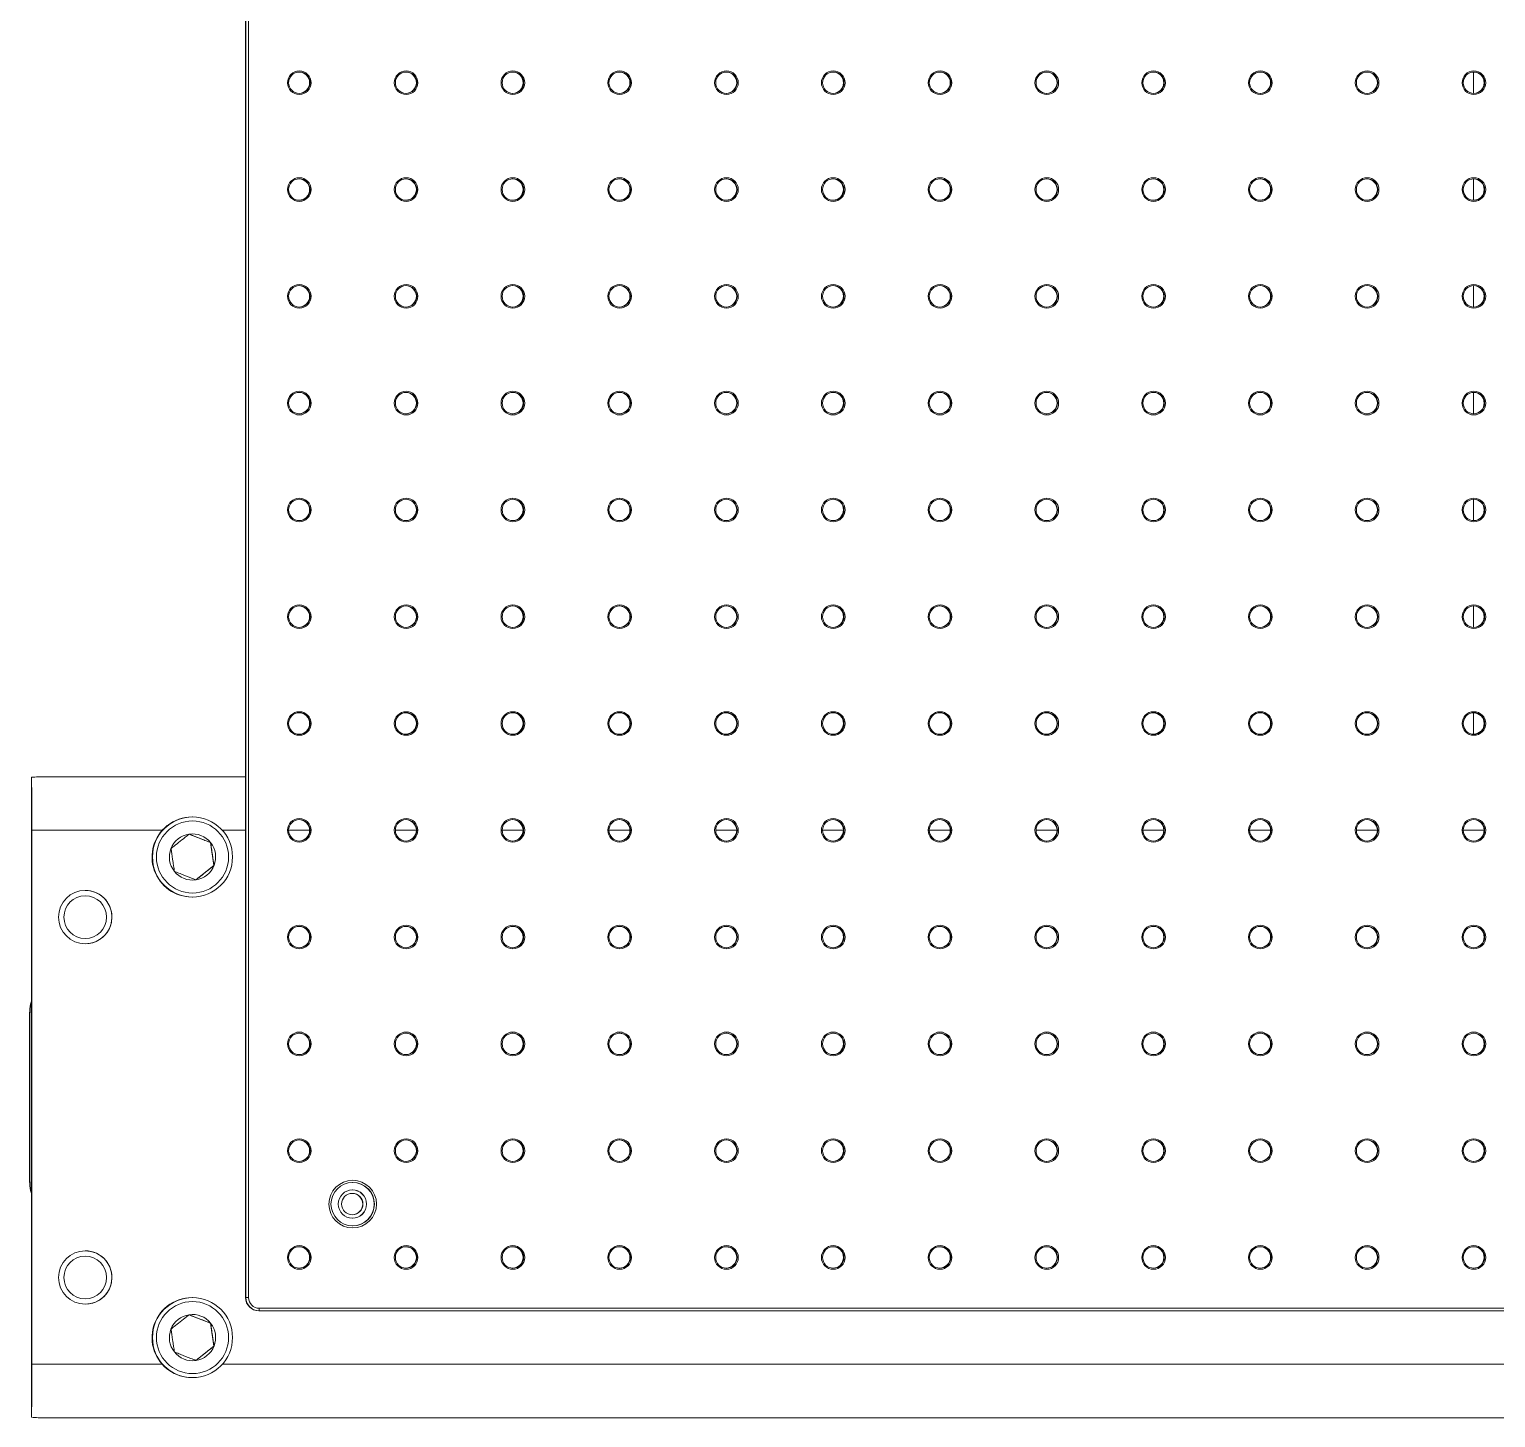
# Model space of a CAD drawing. Header units: millimetres. Extents: x -2048 to 999, y -438 to 438.
# Drawn here: x -2048.3 to -1699.5, y -330.2 to 0 of the extents above; entities that cross this region are included whole.
import ezdxf

# ---------------------------------------------------------------- set-up
doc = ezdxf.new("R2010")
doc.units = ezdxf.units.MM
doc.layers.add('LGV', color=4, linetype='Continuous')

msp = doc.modelspace()

# ---------------------------------------------------------------- linework, layer by layer
at = {"layer": 'LGV', "linetype": 'Continuous', "lineweight": 15}
for p, q in [((-1996.84, 301.62), (-1996.84, -301.63)), ((-1996.74, 301.62), (-1996.74, -301.63)), ((-1996.1, -301.63), (-1996.1, 301.62)), ((-1704.76, -10.15), (-1704.76, -15.25)), ((-1704.76, -35.55), (-1704.76, -40.65)), ((-1704.76, -60.95), (-1704.76, -66.05)), ((-1704.76, -86.35), (-1704.76, -91.45)), ((-1704.76, -111.75), (-1704.76, -116.85)), ((-1704.76, -137.15), (-1704.76, -142.25)), ((-1704.76, -162.55), (-1704.76, -167.65)), ((-2046.16, -177.8), (-2003.31, -177.8)), ((-2003.31, -177.8), (-1996.84, -177.8)), ((-2047.74, -177.9), (-2047.74, -184.35)), ((-2009.44, -187.32), (-2009.54, -187.32)), ((-2047.7, -190.5), (-2047.7, -317.5)), ((-2047.65, -190.5), (-2047.65, -317.5)), ((-2016.64, -190.5), (-2047.65, -190.5)), ((-2005.2, -193.42), (-2010.31, -191.41)), ((-1996.84, -190.5), (-2002.35, -190.5)), ((-1981.59, -190.5), (-1986.59, -190.5)), ((-1956.19, -190.5), (-1961.19, -190.5)), ((-1930.8, -190.5), (-1935.79, -190.5)), ((-1905.4, -190.5), (-1910.39, -190.5)), ((-1880, -190.5), (-1885, -190.5)), ((-1854.6, -190.5), (-1859.6, -190.5)), ((-1829.2, -190.5), (-1834.2, -190.5)), ((-1803.8, -190.5), (-1808.8, -190.5)), ((-1778.4, -190.5), (-1783.4, -190.5)), ((-1753, -190.5), (-1758, -190.5)), ((-1727.6, -190.5), (-1732.6, -190.5)), ((-1702.2, -190.5), (-1707.2, -190.5)), ((-2005.2, -193.42), (-2005.13, -193.42)), ((-2004.38, -198.86), (-2005.2, -193.42)), ((-2008.68, -202.29), (-2004.38, -198.86)), ((-2004.38, -198.86), (-2004.32, -198.86)), ((-2009.54, -206.38), (-2009.44, -206.38)), ((-2048.17, -235), (-2048.25, -235)), ((-2048.25, -235), (-2048.25, -273)), ((-2048.17, -273), (-2048.17, -235)), ((-2048.17, -273), (-2048.25, -273)), ((-2009.44, -301.63), (-2009.54, -301.63)), ((-1996.74, -301.63), (-1996.84, -301.63)), ((-1996.1, -301.63), (-1996.74, -301.63)), ((-2005.2, -307.72), (-2010.31, -305.71)), ((-1993.67, -304.8), (-1993.57, -304.8)), ((-1993.57, -304.8), (-1993.56, -304.17)), ((-1993.57, -304.8), (-1390.34, -304.8)), ((-1390.33, -304.17), (-1993.56, -304.17)), ((-2005.2, -307.72), (-2005.13, -307.72)), ((-2004.38, -313.16), (-2005.2, -307.72)), ((-2008.68, -316.59), (-2004.38, -313.16)), ((-2004.38, -313.16), (-2004.32, -313.16)), ((-2047.65, -317.5), (-2016.64, -317.5)), ((-2009.54, -320.68), (-2009.44, -320.68)), ((-2002.35, -317.5), (-1356.26, -317.5)), ((-2047.74, -323.65), (-2047.74, -330.1)), ((-2003.31, -330.2), (-2046.16, -330.2)), ((-1355.63, -330.2), (-2003.31, -330.2))]:
    msp.add_line(p, q, dxfattribs=at)
at = {"layer": 'LGV', "linetype": 'Continuous', "lineweight": 15, "flags": 128}
for points in [[(-2047.7, -231.17), (-2048.03, -232.9), (-2048.17, -235)], [(-2048.17, -273), (-2048.03, -275.1), (-2047.7, -276.83)]]:
    msp.add_lwpolyline(points, dxfattribs=at)
at = {"layer": 'LGV', "linetype": 'Continuous', "lineweight": 15}
for centre, radius in [((-1984.04, -12.7), 2.81), ((-1984.04, -12.7), 2.55), ((-1958.64, -12.7), 2.81), ((-1958.64, -12.7), 2.55), ((-1933.24, -12.7), 2.81), ((-1933.24, -12.7), 2.55), ((-1907.84, -12.7), 2.81), ((-1907.84, -12.7), 2.55), ((-1882.44, -12.7), 2.81), ((-1882.44, -12.7), 2.55), ((-1857.04, -12.7), 2.81), ((-1857.04, -12.7), 2.55), ((-1831.64, -12.7), 2.81), ((-1831.65, -12.7), 2.55), ((-1806.24, -12.7), 2.81), ((-1806.25, -12.7), 2.55), ((-1780.84, -12.7), 2.81), ((-1780.85, -12.7), 2.55), ((-1755.45, -12.7), 2.81), ((-1755.45, -12.7), 2.55), ((-1730.05, -12.7), 2.81), ((-1730.05, -12.7), 2.55), ((-1704.65, -12.7), 2.81), ((-1704.65, -12.7), 2.55), ((-1984.04, -38.1), 2.81), ((-1984.04, -38.1), 2.55), ((-1958.64, -38.1), 2.81), ((-1958.64, -38.1), 2.55), ((-1933.24, -38.1), 2.81), ((-1933.24, -38.1), 2.55), ((-1907.84, -38.1), 2.81), ((-1907.84, -38.1), 2.55), ((-1882.44, -38.1), 2.81), ((-1882.44, -38.1), 2.55), ((-1857.04, -38.1), 2.81), ((-1857.04, -38.1), 2.55), ((-1831.64, -38.1), 2.81), ((-1831.65, -38.1), 2.55), ((-1806.24, -38.1), 2.81), ((-1806.25, -38.1), 2.55), ((-1780.84, -38.1), 2.81), ((-1780.85, -38.1), 2.55), ((-1755.45, -38.1), 2.81), ((-1755.45, -38.1), 2.55), ((-1730.05, -38.1), 2.81), ((-1730.05, -38.1), 2.55), ((-1704.65, -38.1), 2.81), ((-1704.65, -38.1), 2.55), ((-1984.04, -63.5), 2.81), ((-1984.04, -63.5), 2.55), ((-1958.64, -63.5), 2.81), ((-1958.64, -63.5), 2.55), ((-1933.24, -63.5), 2.81), ((-1933.24, -63.5), 2.55), ((-1907.84, -63.5), 2.81), ((-1907.84, -63.5), 2.55), ((-1882.44, -63.5), 2.81), ((-1882.44, -63.5), 2.55), ((-1857.04, -63.5), 2.81), ((-1857.04, -63.5), 2.55), ((-1831.64, -63.5), 2.81), ((-1831.65, -63.5), 2.55), ((-1806.24, -63.5), 2.81), ((-1806.25, -63.5), 2.55), ((-1780.84, -63.5), 2.81), ((-1780.85, -63.5), 2.55), ((-1755.45, -63.5), 2.81), ((-1755.45, -63.5), 2.55), ((-1730.05, -63.5), 2.81), ((-1730.05, -63.5), 2.55), ((-1704.65, -63.5), 2.81), ((-1704.65, -63.5), 2.55), ((-1984.04, -88.9), 2.81), ((-1984.04, -88.9), 2.55), ((-1958.64, -88.9), 2.81), ((-1958.64, -88.9), 2.55), ((-1933.24, -88.9), 2.81), ((-1933.24, -88.9), 2.55), ((-1907.84, -88.9), 2.81), ((-1907.84, -88.9), 2.55), ((-1882.44, -88.9), 2.81), ((-1882.44, -88.9), 2.55), ((-1857.04, -88.9), 2.81), ((-1857.04, -88.9), 2.55), ((-1831.64, -88.9), 2.81), ((-1831.65, -88.9), 2.55), ((-1806.24, -88.9), 2.81), ((-1806.25, -88.9), 2.55), ((-1780.84, -88.9), 2.81), ((-1780.85, -88.9), 2.55), ((-1755.45, -88.9), 2.81), ((-1755.45, -88.9), 2.55), ((-1730.05, -88.9), 2.81), ((-1730.05, -88.9), 2.55), ((-1704.65, -88.9), 2.81), ((-1704.65, -88.9), 2.55), ((-1984.04, -114.3), 2.81), ((-1958.64, -114.3), 2.81), ((-1933.24, -114.3), 2.81), ((-1907.84, -114.3), 2.81), ((-1882.44, -114.3), 2.81), ((-1857.04, -114.3), 2.81), ((-1831.64, -114.3), 2.81), ((-1806.24, -114.3), 2.81), ((-1780.84, -114.3), 2.81), ((-1755.45, -114.3), 2.81), ((-1730.05, -114.3), 2.81), ((-1704.65, -114.3), 2.81), ((-1984.04, -114.3), 2.55), ((-1958.64, -114.3), 2.55), ((-1933.24, -114.3), 2.55), ((-1907.84, -114.3), 2.55), ((-1882.44, -114.3), 2.55), ((-1857.04, -114.3), 2.55), ((-1831.65, -114.3), 2.55), ((-1806.25, -114.3), 2.55), ((-1780.85, -114.3), 2.55), ((-1755.45, -114.3), 2.55), ((-1730.05, -114.3), 2.55), ((-1704.65, -114.3), 2.55), ((-1984.04, -139.7), 2.81), ((-1984.04, -139.7), 2.55), ((-1958.64, -139.7), 2.81), ((-1958.64, -139.7), 2.55), ((-1933.24, -139.7), 2.81), ((-1933.24, -139.7), 2.55), ((-1907.84, -139.7), 2.81), ((-1907.84, -139.7), 2.55), ((-1882.44, -139.7), 2.81), ((-1882.44, -139.7), 2.55), ((-1857.04, -139.7), 2.81), ((-1857.04, -139.7), 2.55), ((-1831.64, -139.7), 2.81), ((-1831.65, -139.7), 2.55), ((-1806.24, -139.7), 2.81), ((-1806.25, -139.7), 2.55), ((-1780.84, -139.7), 2.81), ((-1780.85, -139.7), 2.55), ((-1755.45, -139.7), 2.81), ((-1755.45, -139.7), 2.55), ((-1730.05, -139.7), 2.81), ((-1730.05, -139.7), 2.55), ((-1704.65, -139.7), 2.81), ((-1704.65, -139.7), 2.55), ((-1984.04, -165.1), 2.81), ((-1984.04, -165.1), 2.55), ((-1958.64, -165.1), 2.81), ((-1958.64, -165.1), 2.55), ((-1933.24, -165.1), 2.81), ((-1933.24, -165.1), 2.55), ((-1907.84, -165.1), 2.81), ((-1907.84, -165.1), 2.55), ((-1882.44, -165.1), 2.81), ((-1882.44, -165.1), 2.55), ((-1857.04, -165.1), 2.81), ((-1857.04, -165.1), 2.55), ((-1831.64, -165.1), 2.81), ((-1831.65, -165.1), 2.55), ((-1806.24, -165.1), 2.81), ((-1806.25, -165.1), 2.55), ((-1780.84, -165.1), 2.81), ((-1780.85, -165.1), 2.55), ((-1755.45, -165.1), 2.81), ((-1755.45, -165.1), 2.55), ((-1730.05, -165.1), 2.81), ((-1730.05, -165.1), 2.55), ((-1704.65, -165.1), 2.81), ((-1704.65, -165.1), 2.55), ((-2009.44, -196.85), 9.52), ((-2009.44, -196.85), 8.57), ((-1984.04, -190.5), 2.81), ((-1984.04, -190.5), 2.55), ((-1958.64, -190.5), 2.81), ((-1958.64, -190.5), 2.55), ((-1933.24, -190.5), 2.81), ((-1933.24, -190.5), 2.55), ((-1907.84, -190.5), 2.81), ((-1907.84, -190.5), 2.55), ((-1882.44, -190.5), 2.81), ((-1882.44, -190.5), 2.55), ((-1857.04, -190.5), 2.81), ((-1857.04, -190.5), 2.55), ((-1831.64, -190.5), 2.81), ((-1831.65, -190.5), 2.55), ((-1806.24, -190.5), 2.81), ((-1806.25, -190.5), 2.55), ((-1780.84, -190.5), 2.81), ((-1780.85, -190.5), 2.55), ((-1755.45, -190.5), 2.81), ((-1755.45, -190.5), 2.55), ((-1730.05, -190.5), 2.81), ((-1730.05, -190.5), 2.55), ((-1704.65, -190.5), 2.81), ((-1704.65, -190.5), 2.55), ((-2034.95, -211.14), 6.35), ((-2034.95, -211.14), 5.08), ((-1984.04, -215.9), 2.81), ((-1984.04, -215.9), 2.55), ((-1958.64, -215.9), 2.81), ((-1958.64, -215.9), 2.55), ((-1933.24, -215.9), 2.81), ((-1933.24, -215.9), 2.55), ((-1907.84, -215.9), 2.81), ((-1907.84, -215.9), 2.55), ((-1882.44, -215.9), 2.81), ((-1882.44, -215.9), 2.55), ((-1857.04, -215.9), 2.81), ((-1857.04, -215.9), 2.55), ((-1831.64, -215.9), 2.81), ((-1831.65, -215.9), 2.55), ((-1806.24, -215.9), 2.81), ((-1806.25, -215.9), 2.55), ((-1780.84, -215.9), 2.81), ((-1780.85, -215.9), 2.55), ((-1755.45, -215.9), 2.81), ((-1755.45, -215.9), 2.55), ((-1730.05, -215.9), 2.81), ((-1730.05, -215.9), 2.55), ((-1704.65, -215.9), 2.81), ((-1704.65, -215.9), 2.55), ((-1984.04, -241.3), 2.81), ((-1984.04, -241.3), 2.55), ((-1958.64, -241.3), 2.81), ((-1958.64, -241.3), 2.55), ((-1933.24, -241.3), 2.81), ((-1933.24, -241.3), 2.55), ((-1907.84, -241.3), 2.81), ((-1907.84, -241.3), 2.55), ((-1882.44, -241.3), 2.81), ((-1882.44, -241.3), 2.55), ((-1857.04, -241.3), 2.81), ((-1857.04, -241.3), 2.55), ((-1831.64, -241.3), 2.81), ((-1831.65, -241.3), 2.55), ((-1806.24, -241.3), 2.81), ((-1806.25, -241.3), 2.55), ((-1780.84, -241.3), 2.81), ((-1780.85, -241.3), 2.55), ((-1755.45, -241.3), 2.81), ((-1755.45, -241.3), 2.55), ((-1730.05, -241.3), 2.81), ((-1730.05, -241.3), 2.55), ((-1704.65, -241.3), 2.81), ((-1704.65, -241.3), 2.55), ((-1984.04, -266.7), 2.81), ((-1984.04, -266.7), 2.55), ((-1958.64, -266.7), 2.81), ((-1958.64, -266.7), 2.55), ((-1933.24, -266.7), 2.81), ((-1933.24, -266.7), 2.55), ((-1907.84, -266.7), 2.81), ((-1907.84, -266.7), 2.55), ((-1882.44, -266.7), 2.81), ((-1882.44, -266.7), 2.55), ((-1857.04, -266.7), 2.81), ((-1857.04, -266.7), 2.55), ((-1831.64, -266.7), 2.81), ((-1831.65, -266.7), 2.55), ((-1806.24, -266.7), 2.81), ((-1806.25, -266.7), 2.55), ((-1780.84, -266.7), 2.81), ((-1780.85, -266.7), 2.55), ((-1755.45, -266.7), 2.81), ((-1755.45, -266.7), 2.55), ((-1730.05, -266.7), 2.81), ((-1730.05, -266.7), 2.55), ((-1704.65, -266.7), 2.81), ((-1704.65, -266.7), 2.55), ((-1971.34, -279.4), 5.66), ((-1971.34, -279.4), 5.16), ((-1971.4, -279.4), 3.37), ((-1971.45, -279.4), 2.55), ((-1984.04, -292.1), 2.81), ((-1958.64, -292.1), 2.81), ((-1933.24, -292.1), 2.81), ((-1907.84, -292.1), 2.81), ((-1882.44, -292.1), 2.81), ((-1857.04, -292.1), 2.81), ((-1831.64, -292.1), 2.81), ((-1806.24, -292.1), 2.81), ((-1780.84, -292.1), 2.81), ((-1755.45, -292.1), 2.81), ((-1730.05, -292.1), 2.81), ((-1704.65, -292.1), 2.81), ((-2034.95, -296.86), 6.35), ((-2034.95, -296.86), 5.08), ((-1984.04, -292.1), 2.55), ((-1958.64, -292.1), 2.55), ((-1933.24, -292.1), 2.55), ((-1907.84, -292.1), 2.55), ((-1882.44, -292.1), 2.55), ((-1857.04, -292.1), 2.55), ((-1831.65, -292.1), 2.55), ((-1806.25, -292.1), 2.55), ((-1780.85, -292.1), 2.55), ((-1755.45, -292.1), 2.55), ((-1730.05, -292.1), 2.55), ((-1704.65, -292.1), 2.55), ((-2009.44, -311.15), 9.52), ((-2009.44, -311.15), 8.57)]:
    msp.add_circle(centre, radius, dxfattribs=at)
for centre, radius, start, end in [((-1984.15, -12.7), 2.55, 359.9989, 88.8047), ((-1958.75, -12.7), 2.55, 359.9989, 88.8054), ((-1933.35, -12.7), 2.55, 359.9989, 88.8047), ((-1907.95, -12.7), 2.55, 359.9989, 88.8034), ((-1882.55, -12.7), 2.55, 359.9989, 88.8047), ((-1857.15, -12.7), 2.55, 359.9989, 88.8054), ((-1831.75, -12.7), 2.55, 359.9989, 88.8047), ((-1806.35, -12.7), 2.55, 359.9989, 88.8047), ((-1780.95, -12.7), 2.55, 359.9989, 88.8047), ((-1755.55, -12.7), 2.55, 359.9989, 88.8054), ((-1730.16, -12.7), 2.55, 359.9989, 88.8041), ((-1704.76, -12.7), 2.55, 359.9989, 88.8034), ((-1984.15, -12.7), 2.55, 271.1953, 0.0011), ((-1958.75, -12.7), 2.55, 271.1937, 0.0011), ((-1933.35, -12.7), 2.55, 271.1953, 0.0011), ((-1907.95, -12.7), 2.55, 271.1983, 0.0011), ((-1882.55, -12.7), 2.55, 271.1953, 0.0011), ((-1857.15, -12.7), 2.55, 271.1937, 0.0011), ((-1831.75, -12.7), 2.55, 271.1953, 0.0011), ((-1806.35, -12.7), 2.55, 271.1953, 0.0011), ((-1780.95, -12.7), 2.55, 271.1953, 0.0011), ((-1755.55, -12.7), 2.55, 271.1937, 0.0011), ((-1730.16, -12.7), 2.55, 271.1968, 0.0011), ((-1704.76, -12.7), 2.55, 271.1983, 0.0011), ((-1984.15, -38.1), 2.55, 359.9989, 88.8131), ((-1984.15, -38.1), 2.55, 271.1843, 0.0011), ((-1958.75, -38.1), 2.55, 359.9989, 88.8215), ((-1958.75, -38.1), 2.55, 271.1733, 0.0011), ((-1933.35, -38.1), 2.55, 271.1843, 0.0011), ((-1933.35, -38.1), 2.55, 359.9989, 88.8131), ((-1907.95, -38.1), 2.55, 359.9989, 88.7963), ((-1907.95, -38.1), 2.55, 271.2062, 0.0011), ((-1882.55, -38.1), 2.55, 359.9989, 88.8047), ((-1882.55, -38.1), 2.55, 271.1953, 0.0011), ((-1857.15, -38.1), 2.55, 359.9989, 88.8215), ((-1857.15, -38.1), 2.55, 271.1733, 0.0011), ((-1831.75, -38.1), 2.55, 359.9989, 88.8047), ((-1831.75, -38.1), 2.55, 271.1953, 0.0011), ((-1806.35, -38.1), 2.55, 359.9989, 88.8047), ((-1806.35, -38.1), 2.55, 271.1953, 0.0011), ((-1780.95, -38.1), 2.55, 359.9989, 88.8047), ((-1780.95, -38.1), 2.55, 271.1953, 0.0011), ((-1755.55, -38.1), 2.55, 359.9989, 88.8131), ((-1755.55, -38.1), 2.55, 271.1843, 0.0011), ((-1730.16, -38.1), 2.55, 359.9989, 88.788), ((-1730.16, -38.1), 2.55, 271.2172, 0.0011), ((-1704.76, -38.1), 2.55, 359.9989, 88.8047), ((-1704.76, -38.1), 2.55, 271.1953, 0.0011), ((-1984.15, -63.5), 2.55, 359.9989, 89.9989), ((-1958.75, -63.5), 2.55, 359.9989, 88.8294), ((-1933.35, -63.5), 2.55, 359.9989, 88.7801), ((-1907.95, -63.5), 2.55, 359.9989, 88.7801), ((-1882.55, -63.5), 2.55, 359.9989, 88.8047), ((-1857.15, -63.5), 2.55, 359.9989, 89.9989), ((-1831.75, -63.5), 2.55, 359.9989, 88.8047), ((-1806.35, -63.5), 2.55, 359.9989, 88.8047), ((-1780.95, -63.5), 2.55, 359.9989, 88.8047), ((-1755.55, -63.5), 2.55, 359.9989, 88.8294), ((-1730.16, -63.5), 2.55, 359.9989, 88.7801), ((-1704.76, -63.5), 2.55, 359.9989, 88.8048), ((-1984.15, -63.5), 2.55, 270.0011, 0.0011), ((-1958.75, -63.5), 2.55, 271.1663, 0.0011), ((-1933.35, -63.5), 2.55, 271.2243, 0.0011), ((-1907.95, -63.5), 2.55, 271.2243, 0.0011), ((-1882.55, -63.5), 2.55, 271.1953, 0.0011), ((-1857.15, -63.5), 2.55, 270.0011, 0.0011), ((-1831.75, -63.5), 2.55, 271.1953, 0.0011), ((-1806.35, -63.5), 2.55, 271.1953, 0.0011), ((-1780.95, -63.5), 2.55, 271.1953, 0.0011), ((-1755.55, -63.5), 2.55, 271.1663, 0.0011), ((-1730.16, -63.5), 2.55, 271.2243, 0.0011), ((-1704.76, -63.5), 2.55, 271.1952, 0.0011), ((-1984.15, -88.9), 2.55, 359.9989, 88.7552), ((-1958.75, -88.9), 2.55, 359.9989, 89.9989), ((-1933.35, -88.9), 2.55, 359.9989, 89.9989), ((-1907.95, -88.9), 2.55, 359.9989, 88.7552), ((-1882.55, -88.9), 2.55, 359.9989, 88.8047), ((-1857.15, -88.9), 2.55, 359.9989, 89.9989), ((-1831.75, -88.9), 2.55, 359.9989, 88.8047), ((-1806.35, -88.9), 2.55, 359.9989, 88.8047), ((-1780.95, -88.9), 2.55, 359.9989, 88.8047), ((-1755.55, -88.9), 2.55, 359.9989, 89.9989), ((-1730.16, -88.9), 2.55, 359.9989, 89.9989), ((-1704.76, -88.9), 2.55, 359.9989, 88.8048), ((-1984.15, -88.9), 2.55, 271.2508, 0.0011), ((-1958.75, -88.9), 2.55, 270.0011, 0.0011), ((-1933.35, -88.9), 2.55, 270.0011, 0.0011), ((-1907.95, -88.9), 2.55, 271.2508, 0.0011), ((-1882.55, -88.9), 2.55, 271.1953, 0.0011), ((-1857.15, -88.9), 2.55, 270.0011, 0.0011), ((-1831.75, -88.9), 2.55, 271.1953, 0.0011), ((-1806.35, -88.9), 2.55, 271.1953, 0.0011), ((-1780.95, -88.9), 2.55, 271.1953, 0.0011), ((-1755.55, -88.9), 2.55, 270.0011, 0.0011), ((-1730.16, -88.9), 2.55, 270.0011, 0.0011), ((-1704.76, -88.9), 2.55, 271.1952, 0.0011), ((-1984.15, -114.3), 2.55, 359.9989, 89.9989), ((-1984.15, -114.3), 2.55, 270.0011, 0.0011), ((-1958.75, -114.3), 2.55, 359.9989, 89.9989), ((-1958.75, -114.3), 2.55, 270.0011, 0.0011), ((-1933.35, -114.3), 2.55, 359.9989, 89.9989), ((-1933.35, -114.3), 2.55, 270.0011, 0.0011), ((-1907.95, -114.3), 2.55, 359.9989, 89.9989), ((-1907.95, -114.3), 2.55, 270.0011, 0.0011), ((-1882.55, -114.3), 2.55, 359.9989, 89.9989), ((-1882.55, -114.3), 2.55, 270.0011, 0.0011), ((-1857.15, -114.3), 2.55, 359.9989, 89.9989), ((-1857.15, -114.3), 2.55, 270.0011, 0.0011), ((-1831.75, -114.3), 2.55, 359.9989, 89.9989), ((-1831.75, -114.3), 2.55, 270.0011, 0.0011), ((-1806.35, -114.3), 2.55, 359.9989, 88.8047), ((-1806.35, -114.3), 2.55, 271.1953, 0.0011), ((-1780.95, -114.3), 2.55, 359.9989, 88.8047), ((-1780.95, -114.3), 2.55, 271.1953, 0.0011), ((-1755.55, -114.3), 2.55, 359.9989, 89.9989), ((-1755.55, -114.3), 2.55, 270.0011, 0.0011), ((-1730.16, -114.3), 2.55, 359.9989, 89.9989), ((-1730.16, -114.3), 2.55, 270.0011, 0.0011), ((-1704.76, -114.3), 2.55, 359.9989, 88.8048), ((-1704.76, -114.3), 2.55, 271.1952, 0.0011), ((-1984.15, -139.7), 2.55, 359.9989, 89.9989), ((-1958.75, -139.7), 2.55, 359.9989, 89.9989), ((-1933.35, -139.7), 2.55, 359.9989, 88.8047), ((-1907.95, -139.7), 2.55, 359.9989, 89.9989), ((-1882.55, -139.7), 2.55, 359.9989, 88.8047), ((-1857.15, -139.7), 2.55, 359.9989, 89.9989), ((-1831.75, -139.7), 2.55, 359.9989, 89.9989), ((-1806.35, -139.7), 2.55, 359.9989, 88.8046), ((-1780.95, -139.7), 2.55, 359.9989, 88.8047), ((-1755.55, -139.7), 2.55, 359.9989, 89.9989), ((-1730.16, -139.7), 2.55, 359.9989, 89.9989), ((-1704.76, -139.7), 2.55, 359.9989, 88.8048), ((-1984.15, -139.7), 2.55, 270.0011, 0.0011), ((-1958.75, -139.7), 2.55, 270.0011, 0.0011), ((-1933.35, -139.7), 2.55, 271.1953, 0.0011), ((-1907.95, -139.7), 2.55, 270.0011, 0.0011), ((-1882.55, -139.7), 2.55, 271.1953, 0.0011), ((-1857.15, -139.7), 2.55, 270.0011, 0.0011), ((-1831.75, -139.7), 2.55, 270.0011, 0.0011), ((-1806.35, -139.7), 2.55, 271.1954, 0.0011), ((-1780.95, -139.7), 2.55, 271.1953, 0.0011), ((-1755.55, -139.7), 2.55, 270.0011, 0.0011), ((-1730.16, -139.7), 2.55, 270.0011, 0.0011), ((-1704.76, -139.7), 2.55, 271.1952, 0.0011), ((-1984.15, -165.1), 2.55, 359.9989, 89.9989), ((-1958.75, -165.1), 2.55, 359.9989, 88.8047), ((-1933.35, -165.1), 2.55, 359.9989, 89.9989), ((-1907.95, -165.1), 2.55, 359.9989, 89.9989), ((-1882.55, -165.1), 2.55, 359.9989, 88.8047), ((-1857.15, -165.1), 2.55, 359.9989, 89.9989), ((-1831.75, -165.1), 2.55, 359.9989, 89.9989), ((-1806.35, -165.1), 2.55, 359.9989, 88.8046), ((-1780.95, -165.1), 2.55, 359.9989, 88.8046), ((-1755.55, -165.1), 2.55, 359.9989, 89.9989), ((-1730.16, -165.1), 2.55, 359.9989, 89.9989), ((-1704.76, -165.1), 2.55, 359.9989, 88.8048), ((-1984.15, -165.1), 2.55, 270.0011, 0.0011), ((-1958.75, -165.1), 2.55, 271.1953, 0.0011), ((-1933.35, -165.1), 2.55, 270.0011, 0.0011), ((-1907.95, -165.1), 2.55, 270.0011, 0.0011), ((-1882.55, -165.1), 2.55, 271.1953, 0.0011), ((-1857.15, -165.1), 2.55, 270.0011, 0.0011), ((-1831.75, -165.1), 2.55, 270.0011, 0.0011), ((-1806.35, -165.1), 2.55, 271.1954, 0.0011), ((-1780.95, -165.1), 2.55, 271.1954, 0.0011), ((-1755.55, -165.1), 2.55, 270.0011, 0.0011), ((-1730.16, -165.1), 2.55, 270.0011, 0.0011), ((-1704.76, -165.1), 2.55, 271.1952, 0.0011), ((-2523.23, -187.86), 475.59, 359.6816, 1.1994), ((-2345.44, -189.44), 297.74, 359.7952, 0.9777), ((-2009.54, -196.85), 9.52, 90.0001, 128.5268), ((-1984.15, -190.5), 2.55, 359.9989, 89.9989), ((-1958.75, -190.5), 2.55, 359.9989, 89.9989), ((-1933.35, -190.5), 2.55, 359.9989, 89.9989), ((-1907.95, -190.5), 2.55, 359.9989, 89.9989), ((-1882.55, -190.5), 2.55, 359.9989, 88.8046), ((-1857.15, -190.5), 2.55, 359.9989, 89.9989), ((-1831.75, -190.5), 2.55, 359.9989, 89.9989), ((-1806.35, -190.5), 2.55, 359.9989, 88.8046), ((-1780.95, -190.5), 2.55, 359.9989, 88.8046), ((-1755.55, -190.5), 2.55, 359.9989, 89.9989), ((-1730.16, -190.5), 2.55, 359.9989, 89.9989), ((-1704.76, -190.5), 2.55, 359.9989, 88.8048), ((-2009.54, -196.85), 9.53, 128.5261, 269.998), ((-2009.44, -196.85), 5.5, 98.5264, 158.5268), ((-2009.44, -196.85), 5.5, 38.524, 98.5256), ((-1984.15, -190.5), 2.55, 270.0011, 0.0011), ((-1958.75, -190.5), 2.55, 270.0011, 0.0011), ((-1933.35, -190.5), 2.55, 270.0011, 0.0011), ((-1907.95, -190.5), 2.55, 270.0011, 0.0011), ((-1882.55, -190.5), 2.55, 271.1954, 0.0011), ((-1857.15, -190.5), 2.55, 270.0011, 0.0011), ((-1831.75, -190.5), 2.55, 270.0011, 0.0011), ((-1806.35, -190.5), 2.55, 271.1955, 0.0011), ((-1780.95, -190.5), 2.55, 271.1954, 0.0011), ((-1755.55, -190.5), 2.55, 270.0011, 0.0011), ((-1730.16, -190.5), 2.55, 270.0011, 0.0011), ((-1704.76, -190.5), 2.55, 271.1952, 0.0011), ((-2009.44, -196.85), 5.5, 158.5262, 218.5242), ((-2009.44, -196.85), 5.5, 338.5262, 38.5242), ((-2009.44, -196.85), 5.5, 218.524, 278.5256), ((-2009.44, -196.85), 5.5, 278.5264, 338.5268), ((-2034.96, -211.14), 6.35, 39.8219, 89.9998), ((-2034.96, -211.14), 6.35, 270.0018, 39.8232), ((-1984.15, -215.9), 2.55, 359.9989, 89.9989), ((-1984.15, -215.9), 2.55, 270.0011, 0.0011), ((-1958.75, -215.9), 2.55, 359.9989, 89.9989), ((-1958.75, -215.9), 2.55, 270.0011, 0.0011), ((-1933.35, -215.9), 2.55, 359.9989, 89.9989), ((-1933.35, -215.9), 2.55, 270.0011, 0.0011), ((-1907.95, -215.9), 2.55, 359.9989, 89.9989), ((-1907.95, -215.9), 2.55, 270.0011, 0.0011), ((-1882.55, -215.9), 2.55, 359.9989, 88.8046), ((-1882.55, -215.9), 2.55, 271.1954, 0.0011), ((-1857.15, -215.9), 2.55, 359.9989, 89.9989), ((-1857.15, -215.9), 2.55, 270.0011, 0.0011), ((-1831.75, -215.9), 2.55, 359.9989, 89.9989), ((-1831.75, -215.9), 2.55, 270.0011, 0.0011), ((-1806.35, -215.9), 2.55, 359.9989, 89.9989), ((-1806.35, -215.9), 2.55, 270.0011, 0.0011), ((-1780.95, -215.9), 2.55, 359.9989, 88.8045), ((-1780.95, -215.9), 2.55, 271.1955, 0.0011), ((-1755.55, -215.9), 2.55, 359.9989, 89.9989), ((-1755.55, -215.9), 2.55, 270.0011, 0.0011), ((-1730.16, -215.9), 2.55, 359.9989, 89.9989), ((-1730.16, -215.9), 2.55, 270.0011, 0.0011), ((-1704.76, -215.9), 2.55, 359.9989, 88.8049), ((-1704.76, -215.9), 2.55, 271.1951, 0.0011), ((-1984.15, -241.3), 2.55, 359.9989, 89.9989), ((-1958.75, -241.3), 2.55, 359.9989, 89.9989), ((-1933.35, -241.3), 2.55, 359.9989, 88.8045), ((-1907.95, -241.3), 2.55, 359.9989, 89.9989), ((-1882.55, -241.3), 2.55, 359.9989, 88.8046), ((-1857.15, -241.3), 2.55, 359.9989, 89.9989), ((-1831.75, -241.3), 2.55, 359.9989, 88.8044), ((-1806.35, -241.3), 2.55, 359.9989, 89.9989), ((-1780.95, -241.3), 2.55, 359.9989, 88.8045), ((-1755.55, -241.3), 2.55, 359.9989, 89.9989), ((-1730.16, -241.3), 2.55, 359.9989, 89.9989), ((-1704.76, -241.3), 2.55, 359.9989, 88.8049), ((-1984.15, -241.3), 2.55, 270.0011, 0.0011), ((-1958.75, -241.3), 2.55, 270.0011, 0.0011), ((-1933.35, -241.3), 2.55, 271.1955, 0.0011), ((-1907.95, -241.3), 2.55, 270.0011, 0.0011), ((-1882.55, -241.3), 2.55, 271.1954, 0.0011), ((-1857.15, -241.3), 2.55, 270.0011, 0.0011), ((-1831.75, -241.3), 2.55, 271.1956, 0.0011), ((-1806.35, -241.3), 2.55, 270.0011, 0.0011), ((-1780.95, -241.3), 2.55, 271.1955, 0.0011), ((-1755.55, -241.3), 2.55, 270.0011, 0.0011), ((-1730.16, -241.3), 2.55, 270.0011, 0.0011), ((-1704.76, -241.3), 2.55, 271.1951, 0.0011), ((-1984.15, -266.7), 2.55, 359.9989, 89.9989), ((-1958.75, -266.7), 2.55, 359.9989, 88.8047), ((-1933.35, -266.7), 2.55, 359.9989, 88.8044), ((-1907.95, -266.7), 2.55, 359.9989, 89.9989), ((-1882.55, -266.7), 2.55, 359.9989, 88.8045), ((-1857.15, -266.7), 2.55, 359.9989, 89.9989), ((-1831.75, -266.7), 2.55, 359.9989, 88.8043), ((-1806.35, -266.7), 2.55, 359.9989, 89.9989), ((-1780.95, -266.7), 2.55, 359.9989, 88.8044), ((-1755.55, -266.7), 2.55, 359.9989, 89.9989), ((-1730.16, -266.7), 2.55, 359.9989, 89.9989), ((-1704.76, -266.7), 2.55, 359.9989, 89.9989), ((-1984.15, -266.7), 2.55, 270.0011, 0.0011), ((-1958.75, -266.7), 2.55, 271.1953, 0.0011), ((-1933.35, -266.7), 2.55, 271.1956, 0.0011), ((-1907.95, -266.7), 2.55, 270.0011, 0.0011), ((-1882.55, -266.7), 2.55, 271.1955, 0.0011), ((-1857.15, -266.7), 2.55, 270.0011, 0.0011), ((-1831.75, -266.7), 2.55, 271.1957, 0.0011), ((-1806.35, -266.7), 2.55, 270.0011, 0.0011), ((-1780.95, -266.7), 2.55, 271.1956, 0.0011), ((-1755.55, -266.7), 2.55, 270.0011, 0.0011), ((-1730.16, -266.7), 2.55, 270.0011, 0.0011), ((-1704.76, -266.7), 2.55, 270.0011, 0.0011), ((-1971.4, -279.4), 5.16, 270.0018, 89.9982), ((-1971.5, -279.4), 2.55, 270.0015, 89.9985), ((-1971.44, -279.4), 3.37, 359.9989, 89.9989), ((-1971.44, -279.4), 3.37, 270.0009, 0.0012), ((-2034.96, -296.86), 6.35, 39.8219, 89.9998), ((-2034.96, -296.86), 6.35, 270.0018, 39.8232), ((-1984.15, -292.1), 2.55, 359.9989, 89.9989), ((-1984.15, -292.1), 2.55, 270.0011, 0.0011), ((-1958.75, -292.1), 2.55, 359.9989, 88.8047), ((-1958.75, -292.1), 2.55, 271.1953, 0.0011), ((-1933.35, -292.1), 2.55, 359.9989, 88.8044), ((-1933.35, -292.1), 2.55, 271.1957, 0.0011), ((-1907.95, -292.1), 2.55, 359.9989, 89.9989), ((-1907.95, -292.1), 2.55, 270.0011, 0.0011), ((-1882.55, -292.1), 2.55, 359.9989, 88.8045), ((-1882.55, -292.1), 2.55, 271.1955, 0.0011), ((-1857.15, -292.1), 2.55, 359.9989, 89.9989), ((-1857.15, -292.1), 2.55, 270.0011, 0.0011), ((-1831.75, -292.1), 2.55, 359.9989, 88.8042), ((-1831.75, -292.1), 2.55, 271.1958, 0.0011), ((-1806.35, -292.1), 2.55, 359.9989, 89.9989), ((-1806.35, -292.1), 2.55, 270.0011, 0.0011), ((-1780.95, -292.1), 2.55, 359.9989, 88.8044), ((-1780.95, -292.1), 2.55, 271.1957, 0.0011), ((-1755.55, -292.1), 2.55, 359.9989, 89.9989), ((-1755.55, -292.1), 2.55, 270.0011, 0.0011), ((-1730.16, -292.1), 2.55, 359.9989, 89.9989), ((-1730.16, -292.1), 2.55, 270.0011, 0.0011), ((-1704.76, -292.1), 2.55, 359.9989, 89.9989), ((-1704.76, -292.1), 2.55, 270.0011, 0.0011), ((-2009.54, -311.15), 9.52, 90.0001, 128.5268), ((-1993.67, -301.63), 3.17, 179.9989, 269.9989), ((-1993.57, -301.63), 3.17, 179.9989, 269.9989), ((-1993.56, -301.63), 2.54, 179.9989, 269.9989), ((-2009.54, -311.15), 9.53, 128.5261, 269.998), ((-2009.44, -311.15), 5.5, 98.5264, 158.5268), ((-2009.44, -311.15), 5.5, 38.524, 98.5256), ((-2009.44, -311.15), 5.5, 158.5262, 218.5242), ((-2009.44, -311.15), 5.5, 338.5262, 38.5242), ((-2009.44, -311.15), 5.5, 278.5264, 338.5268), ((-2009.44, -311.15), 5.5, 218.524, 278.5256), ((-2523.23, -320.14), 475.59, 358.8006, 0.3184), ((-2345.44, -318.56), 297.74, 359.0223, 0.2048)]:
    msp.add_arc(centre, radius, start, end, dxfattribs=at)
for centre, major_axis, ratio, start_param, end_param in [((-2046.16, -190.5), (0, 12.7), 0.991235, 0, 0.126336), ((-2032.26, -235), (0, 16), 0.999314, 1.307103, 1.570796), ((-2032.26, -273), (0, 16), 0.999314, 1.570796, 1.834489), ((-2046.16, -317.5), (0, 12.7), 0.991235, 3.015257, 3.141593)]:
    msp.add_ellipse(centre, major_axis=major_axis, ratio=ratio, start_param=start_param, end_param=end_param, dxfattribs=at)
for points, knots in [([(-2010.25, -191.41), (-2010.46, -191.58), (-2011.13, -192.11), (-2012.36, -193.09), (-2013.63, -194.1), (-2014.31, -194.64), (-2014.55, -194.84)], [0, 0, 0, 0, 0.156025, 0.493707, 0.819058, 1, 1, 1, 1]), ([(-2005.13, -193.42), (-2005.49, -193.29), (-2006.2, -193.01), (-2007.25, -192.59), (-2008.21, -192.22), (-2008.97, -191.92), (-2009.65, -191.65), (-2010.05, -191.49), (-2010.25, -191.41)], [0, 0, 0, 0, 0.216132, 0.439653, 0.593268, 0.752017, 0.875441, 1, 1, 1, 1]), ([(-2014.55, -194.84), (-2014.5, -195.21), (-2014.39, -195.97), (-2014.22, -197.08), (-2014.07, -198.1), (-2013.95, -198.91), (-2013.84, -199.64), (-2013.77, -200.06), (-2013.74, -200.28)], [0, 0, 0, 0, 0.216132, 0.439653, 0.593268, 0.752017, 0.875441, 1, 1, 1, 1]), ([(-2004.32, -198.86), (-2004.38, -198.49), (-2004.49, -197.73), (-2004.66, -196.62), (-2004.81, -195.6), (-2004.93, -194.79), (-2005.04, -194.06), (-2005.1, -193.64), (-2005.13, -193.42)], [0, 0, 0, 0, 0.216132, 0.439653, 0.593268, 0.752017, 0.875441, 1, 1, 1, 1]), ([(-2013.74, -200.28), (-2013.39, -200.41), (-2012.68, -200.69), (-2011.63, -201.11), (-2010.68, -201.48), (-2009.91, -201.78), (-2009.22, -202.05), (-2008.82, -202.21), (-2008.62, -202.29)], [0, 0, 0, 0, 0.216132, 0.439653, 0.593268, 0.752017, 0.875441, 1, 1, 1, 1]), ([(-2008.62, -202.29), (-2008.38, -202.09), (-2007.7, -201.55), (-2006.43, -200.54), (-2005.2, -199.56), (-2004.53, -199.03), (-2004.32, -198.86)], [0, 0, 0, 0, 0.1809422, 0.5062926, 0.8439745, 1, 1, 1, 1]), ([(-2010.25, -305.71), (-2010.46, -305.88), (-2011.13, -306.41), (-2012.36, -307.39), (-2013.63, -308.4), (-2014.31, -308.94), (-2014.55, -309.14)], [0, 0, 0, 0, 0.1560255, 0.4937074, 0.8190578, 1, 1, 1, 1]), ([(-2005.13, -307.72), (-2005.49, -307.59), (-2006.2, -307.31), (-2007.25, -306.89), (-2008.21, -306.52), (-2008.97, -306.22), (-2009.65, -305.95), (-2010.05, -305.79), (-2010.25, -305.71)], [0, 0, 0, 0, 0.216132, 0.439653, 0.593268, 0.752017, 0.875441, 1, 1, 1, 1]), ([(-2014.55, -309.14), (-2014.5, -309.51), (-2014.39, -310.27), (-2014.22, -311.38), (-2014.07, -312.4), (-2013.95, -313.21), (-2013.84, -313.94), (-2013.77, -314.36), (-2013.74, -314.58)], [0, 0, 0, 0, 0.216132, 0.439653, 0.593268, 0.752017, 0.875441, 1, 1, 1, 1]), ([(-2004.32, -313.16), (-2004.38, -312.79), (-2004.49, -312.03), (-2004.66, -310.92), (-2004.81, -309.9), (-2004.93, -309.09), (-2005.04, -308.36), (-2005.1, -307.94), (-2005.13, -307.72)], [0, 0, 0, 0, 0.216132, 0.439653, 0.593268, 0.752017, 0.875441, 1, 1, 1, 1]), ([(-2008.62, -316.59), (-2008.38, -316.39), (-2007.7, -315.85), (-2006.43, -314.84), (-2005.2, -313.86), (-2004.53, -313.33), (-2004.32, -313.16)], [0, 0, 0, 0, 0.180942, 0.506293, 0.843975, 1, 1, 1, 1]), ([(-2013.74, -314.58), (-2013.39, -314.71), (-2012.68, -314.99), (-2011.63, -315.41), (-2010.68, -315.78), (-2009.91, -316.08), (-2009.22, -316.35), (-2008.82, -316.51), (-2008.62, -316.59)], [0, 0, 0, 0, 0.2161315, 0.4396527, 0.593268, 0.7520173, 0.8754407, 1, 1, 1, 1])]:
    msp.add_open_spline(points, degree=3, knots=knots, dxfattribs=at)

doc.saveas('drawing.dxf')
